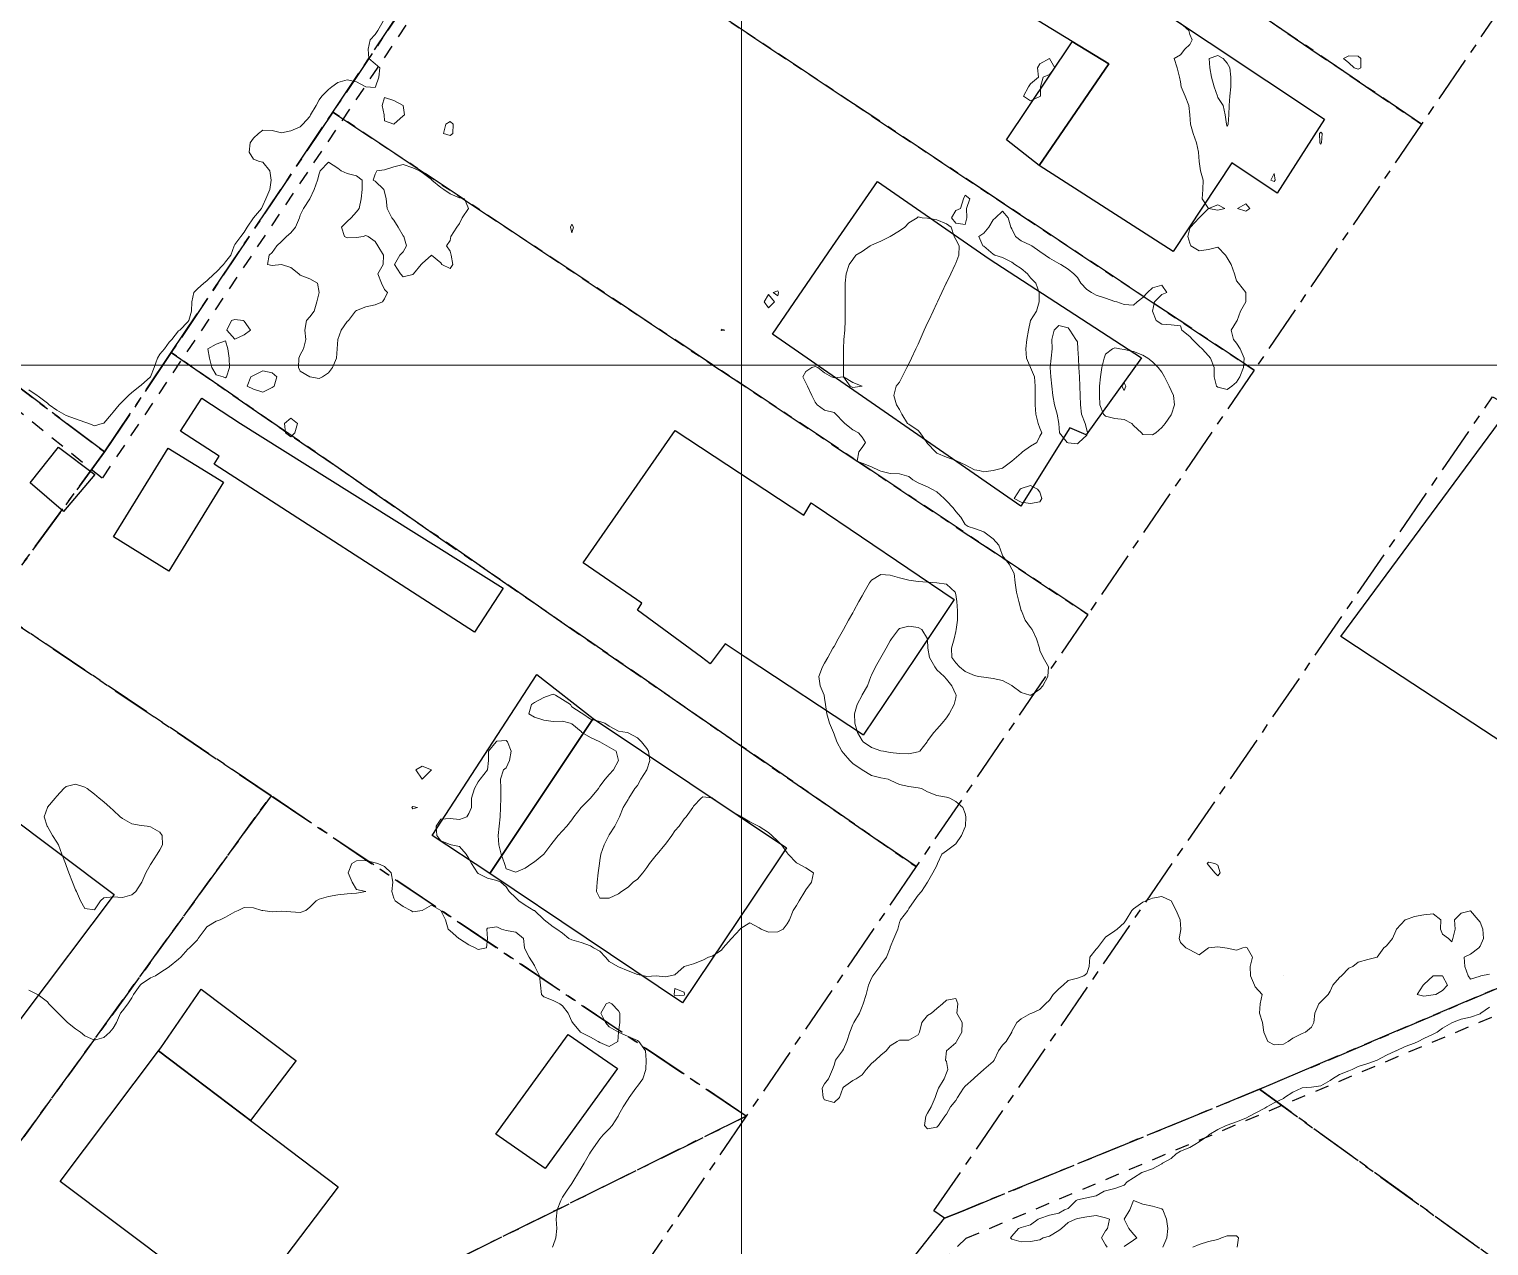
# Model space of a CAD drawing. Header units: centimetres. Extents: x 0 to 642158, y -847 to 649707.
# Drawn here: x 615928.8 to 616006.7, y 621140.3 to 621205.3 of the extents above; entities that cross this region are included whole.
import ezdxf

# ---------------------------------------------------------------- set-up
doc = ezdxf.new("R2010")
doc.units = ezdxf.units.CM
doc.header["$MEASUREMENT"] = 0
doc.linetypes.add('CENTERX2', pattern=[4, 2.5, -0.5, 0.5, -0.5])
doc.linetypes.add('JIS_02_0.7', pattern=[1.35, 0.75, -0.6])
for name, color, linetype, lineweight in [('MEV_grille', 254, 'Continuous', 9), ('WAL_parcellaire agricole', 7, 'JIS_02_0.7', 25), ('WAL_topographie 0.5', 253, 'Continuous', 20)]:
    doc.layers.add(name, color=color, linetype=linetype, lineweight=lineweight)
doc.layers.add('SPW_batiments', color=7, linetype='Continuous')
doc.layers.add('SPW_parcellaire cadastral', color=7, linetype='CENTERX2', lineweight=25, true_color=0xff0542)

# ---------------------------------------------------------------- blocks, each defined once
blk = doc.blocks.new('*U114')
at = {"layer": 'MEV_grille', "transparency": 33554687}
blk.add_lwpolyline([(-1338.461, 0), (1338.461, 0)], dxfattribs=at)
blk = doc.blocks.new('*U115')
at = {"layer": 'MEV_grille', "color": 0, "linetype": 'ByBlock', "lineweight": -2, "transparency": 16777216}
blk.add_blockref('*U114', (0, -1200), dxfattribs=at)
blk = doc.blocks.new('*U112')
at = {"layer": 'MEV_grille', "transparency": 33554687}
blk.add_lwpolyline([(0, 1825.476), (0, -1825.476)], dxfattribs=at)
blk = doc.blocks.new('*U113')
at = {"layer": 'MEV_grille', "color": 0, "linetype": 'ByBlock', "lineweight": -2, "transparency": 16777216}
blk.add_blockref('*U112', (600, 0), dxfattribs=at)

msp = doc.modelspace()

# ---------------------------------------------------------------- linework, layer by layer
at = {"layer": 'SPW_batiments'}
for points in [[(615997.939, 621200.515), (615995.419, 621196.558), (615992.99, 621198.182), (615989.87, 621193.453), (615982.703, 621198.042), (615986.426, 621203.463), (615984.469, 621204.664), (615980.093, 621207.348), (615982.594, 621210.731), (615997.939, 621200.515)], [(615986.426, 621203.463), (615982.703, 621198.042), (615980.954, 621199.405), (615984.426, 621204.599), (615984.469, 621204.664), (615986.426, 621203.463)], [(615980.044, 621193.056), (615988.168, 621187.768), (615985.217, 621183.645), (615984.34, 621184.034), (615981.72, 621179.842), (615968.466, 621189.034), (615971.671, 621193.712), (615974.071, 621197.188), (615980.044, 621193.056)], [(615938.924, 621182.512), (615936.851, 621183.853), (615937.985, 621185.604), (615940.058, 621184.263), (615954.078, 621175.464), (615952.819, 621173.518), (615952.547, 621173.101), (615938.652, 621182.091), (615938.924, 621182.512)], [(616015.952, 621179.953), (616020.38, 621176.839), (616016.853, 621171.775), (616014.317, 621168.136), (616010.911, 621170.635), (616008.03, 621166.828), (616000.493, 621171.773), (615998.809, 621172.878), (616007.899, 621185.162), (616015.952, 621179.953)], [(615970.146, 621179.364), (615970.535, 621180.015), (615970.741, 621179.875), (615978.172, 621174.847), (615976.102, 621171.76), (615973.351, 621167.655), (615973.321, 621167.609), (615966.999, 621171.769), (615965.943, 621172.479), (615965.399, 621171.769), (615965.135, 621171.425), (615964.67, 621171.769), (615961.262, 621174.287), (615961.495, 621174.664), (615958.348, 621176.819), (615963.268, 621183.882), (615970.146, 621179.364)], [(615932.275, 621181.533), (615930.611, 621179.559), (615928.829, 621181.085), (615930.344, 621182.999), (615932.275, 621181.533)], [(615936.22, 621176.377), (615933.27, 621178.195), (615936.194, 621182.94), (615939.144, 621181.122), (615936.22, 621176.377)], [(615953.363, 621160.218), (615950.282, 621162.248), (615955.882, 621170.852), (615958.895, 621168.493), (615953.363, 621160.218)], [(615969.22, 621161.59), (615967.377, 621158.849), (615963.651, 621153.304), (615953.363, 621160.218), (615958.895, 621168.493), (615969.22, 621161.59)], [(615933.306, 621159.093), (615928.485, 621152.683), (615924.935, 621147.961), (615918.606, 621152.719), (615916.076, 621154.62), (615924.412, 621165.782), (615933.306, 621159.093)], [(615943.015, 621150.235), (615943.025, 621150.227), (615940.594, 621147.022), (615935.678, 621150.739), (615935.792, 621150.903), (615937.963, 621154.039), (615943.015, 621150.235)], [(615960.188, 621149.798), (615956.325, 621144.453), (615953.683, 621146.301), (615957.56, 621151.619), (615960.188, 621149.798)], [(615945.27, 621143.487), (615940.025, 621136.55), (615930.433, 621143.759), (615935.678, 621150.738), (615945.27, 621143.487)]]:
    msp.add_lwpolyline(points, dxfattribs=at)
at = {"layer": 'SPW_parcellaire cadastral'}
for points in [[(615971.491, 621240.368), (615962.908, 621227.586), (615953.775, 621213.985), (615944.983, 621200.891), (615936.354, 621188.041), (615932.792, 621182.735), (615920.579, 621191.996), (615909.163, 621200.403), (615907.178, 621215.316), (615905.208, 621230.111), (615903.913, 621239.832), (615903.22, 621245.039), (615902.155, 621253.038), (615900.831, 621262.977), (615900.098, 621268.485), (615898.421, 621280.985), (615896.738, 621293.722), (615899.875, 621298.735), (615910.679, 621315.999), (615989.873, 621267.743), (615980.622, 621253.966), (615971.491, 621240.368)], [(616012.207, 621213.585), (616003.125, 621200.243), (615962.908, 621227.586), (615971.491, 621240.368), (616012.207, 621213.585)], [(615994.186, 621187.108), (615953.775, 621213.985), (615962.908, 621227.586), (616003.125, 621200.243), (615994.186, 621187.108)], [(616035.501, 621166.107), (616047.355, 621170.857), (616052.892, 621172.891), (616073.558, 621181.47), (616072.833, 621192.056), (616135.772, 621218.355), (616142.414, 621213.161), (616060.994, 621100.592), (615994.469, 621148.691), (616035.501, 621166.107)], [(615985.302, 621174.054), (615944.983, 621200.891), (615953.775, 621213.985), (615994.186, 621187.108), (615985.302, 621174.054)], [(615985.302, 621174.054), (615976.135, 621160.585), (615936.354, 621188.041), (615944.983, 621200.891), (615985.302, 621174.054)], [(615920.579, 621191.996), (615932.792, 621182.735), (615926.735, 621174.458), (615910.774, 621152.68), (615897.844, 621162.422), (615920.579, 621191.996)], [(615967.066, 621147.259), (615941.685, 621164.375), (615926.735, 621174.458), (615932.792, 621182.735), (615936.354, 621188.041), (615976.135, 621160.585), (615967.066, 621147.259)], [(616035.501, 621166.107), (615994.469, 621148.691), (615978.554, 621142.171), (615977.643, 621141.798), (615977.09, 621142.192), (616006.921, 621185.684), (616007.899, 621185.161), (616015.675, 621179.687), (616020.126, 621176.639), (616035.501, 621166.107)], [(615941.685, 621164.375), (615925.289, 621141.746), (615910.774, 621152.68), (615926.735, 621174.458), (615941.685, 621164.375)], [(615967.066, 621147.259), (615937.435, 621132.596), (615925.289, 621141.746), (615941.685, 621164.375), (615967.066, 621147.259)], [(616031.537, 621061.047), (615997.419, 621085.792), (616000.775, 621090.804), (616010.866, 621105.213), (616000.039, 621113.098), (615996.432, 621115.595), (615971.179, 621133.574), (615977.643, 621141.798), (615978.554, 621142.171), (615994.469, 621148.691), (616060.994, 621100.592), (616031.537, 621061.047)], [(615967.066, 621147.259), (615950.425, 621122.809), (615937.435, 621132.596), (615967.066, 621147.259)]]:
    msp.add_lwpolyline(points, dxfattribs=at)
at = {"layer": 'WAL_parcellaire agricole'}
for points in [[(615932.823, 621382.262), (616024.829, 621318.773), (615932.664, 621181.331), (615908.845, 621200.511), (615897.084, 621294.508), (615929.327, 621350.511), (615927.074, 621372.261), (615932.823, 621382.262)], [(616185.178, 621179.794), (616158.049, 621144.691), (616071.363, 621033.532), (615996.857, 621085.772), (616011.188, 621105.691), (615971.519, 621133.769), (615978.808, 621140.737), (616073.97, 621180.781), (616142.798, 621213.756), (616185.178, 621179.794)]]:
    msp.add_lwpolyline(points, dxfattribs=at)
at = {"layer": 'WAL_topographie 0.5'}
for points in [[(615928.75, 621186.055), (615929.203, 621185.75), (615929.25, 621185.718), (615929.75, 621185.34), (615929.843, 621185.25), (615930.25, 621184.961), (615930.622, 621184.75), (615930.75, 621184.687), (615931.25, 621184.508), (615931.75, 621184.328), (615931.947, 621184.25), (615932.25, 621184.125), (615932.676, 621184.25), (615932.75, 621184.274), (615933.161, 621184.75), (615933.25, 621184.863), (615933.58, 621185.25), (615933.75, 621185.435), (615934.077, 621185.75), (615934.25, 621185.905), (615934.685, 621186.25), (615934.75, 621186.298), (615935.25, 621186.75), (615935.25, 621186.75), (615935.453, 621187.25), (615935.62, 621187.75), (615935.75, 621187.968), (615935.988, 621188.25), (615936.25, 621188.597), (615936.394, 621188.75), (615936.75, 621189.201), (615936.809, 621189.25), (615937.25, 621189.691), (615937.293, 621189.75), (615937.444, 621190.25), (615937.462, 621190.75), (615937.556, 621191.25), (615937.75, 621191.444), (615938.102, 621191.75), (615938.25, 621191.869), (615938.649, 621192.25), (615938.75, 621192.344), (615939.15, 621192.75), (615939.25, 621192.887), (615939.535, 621193.25), (615939.711, 621193.75), (615939.75, 621193.823), (615940.081, 621194.25), (615940.25, 621194.469), (615940.413, 621194.75), (615940.75, 621195.241), (615940.758, 621195.25), (615941.177, 621195.75), (615941.25, 621195.907), (615941.408, 621196.25), (615941.618, 621196.75), (615941.698, 621197.25), (615941.613, 621197.75), (615941.25, 621198.212), (615941.062, 621198.25), (615940.75, 621198.369), (615940.521, 621198.75), (615940.565, 621199.25), (615940.75, 621199.5), (615941.013, 621199.75), (615941.25, 621199.923), (615941.75, 621199.911), (615942.25, 621199.783), (615942.75, 621199.896), (615943.25, 621200.105), (615943.388, 621200.25), (615943.75, 621200.662), (615943.802, 621200.75), (615944.098, 621201.25), (615944.25, 621201.543), (615944.394, 621201.75), (615944.75, 621202.106), (615944.935, 621202.25), (615945.25, 621202.47), (615945.75, 621202.609), (615946.25, 621202.517), (615946.75, 621202.25), (615946.751, 621202.25), (615947.25, 621202.212), (615947.268, 621202.25), (615947.45, 621202.75), (615947.489, 621203.25), (615947.25, 621203.462), (615946.909, 621203.75), (615946.878, 621204.25), (615946.987, 621204.75), (615947.25, 621205.036), (615947.394, 621205.25), (615947.679, 621205.75)], [(615990.25, 621205.64), (615990.692, 621205.25), (615990.75, 621205.044), (615990.885, 621204.75), (615990.75, 621204.5), (615990.487, 621204.25), (615990.25, 621203.95), (615989.917, 621203.75), (615990.083, 621203.25), (615990.208, 621202.75), (615990.25, 621202.5), (615990.295, 621202.25), (615990.5, 621201.75), (615990.705, 621201.25), (615990.75, 621200.751), (615990.75, 621200.75), (615990.781, 621200.25), (615990.929, 621199.75), (615991.107, 621199.25), (615991.214, 621198.75), (615991.25, 621198.251), (615991.25, 621198.25), (615991.325, 621197.75), (615991.456, 621197.25), (615991.45, 621196.75), (615991.404, 621196.25), (615991.75, 621195.75), (615992.25, 621195.938), (615992.625, 621195.75), (615992.25, 621195.656), (615991.75, 621195.749), (615991.251, 621195.25), (615991.25, 621195.25), (615990.786, 621194.75), (615990.75, 621194.666), (615990.641, 621194.25), (615990.75, 621193.893), (615990.803, 621193.75), (615991.25, 621193.484), (615991.75, 621193.556), (615992.25, 621193.683), (615992.656, 621193.25), (615992.75, 621193.114), (615992.961, 621192.75), (615993.13, 621192.25), (615993.25, 621191.875), (615993.35, 621191.75), (615993.75, 621191.25), (615993.75, 621191.25), (615993.75, 621190.75), (615993.75, 621190.75), (615993.45, 621190.25), (615993.276, 621189.75), (615993.25, 621189.714), (615992.968, 621189.25), (615993.079, 621188.75), (615993.25, 621188.55), (615993.441, 621188.25), (615993.659, 621187.75), (615993.62, 621187.25), (615993.43, 621186.75), (615993.25, 621186.46), (615993, 621186.25), (615992.75, 621186.077), (615992.25, 621186.191), (615992.185, 621186.25), (615992.049, 621186.75), (615992.048, 621187.25), (615991.85, 621187.75), (615991.75, 621187.88), (615991.417, 621188.25), (615991.25, 621188.389), (615990.899, 621188.75), (615990.75, 621188.899), (615990.331, 621189.25), (615990.25, 621189.477), (615989.75, 621189.531), (615989.25, 621189.563), (615988.95, 621189.75), (615988.75, 621190.25), (615988.75, 621190.25), (615988.75, 621190.25), (615988.872, 621190.75), (615989.25, 621191.139), (615989.516, 621191.25), (615989.25, 621191.65), (615988.75, 621191.51), (615988.49, 621191.25), (615988.25, 621190.989), (615987.945, 621190.75), (615987.75, 621190.575), (615987.25, 621190.619), (615986.857, 621190.75), (615986.75, 621190.776), (615986.25, 621190.945), (615985.75, 621191.111), (615985.5, 621191.25), (615985.25, 621191.419), (615984.925, 621191.75), (615984.75, 621192.05), (615984.566, 621192.25), (615984.25, 621192.5), (615983.863, 621192.75), (615983.75, 621192.809), (615983.25, 621193.08), (615983.021, 621193.25), (615982.75, 621193.44), (615982.307, 621193.75), (615982.25, 621193.788), (615981.75, 621194.022), (615981.441, 621194.25), (615981.25, 621194.656), (615981.187, 621194.75), (615981.05, 621195.25), (615980.75, 621195.596), (615980.375, 621195.25), (615980.25, 621195.143), (615980.011, 621194.75), (615979.75, 621194.417), (615979.477, 621194.25), (615979.7, 621193.75), (615979.75, 621193.721), (615980.25, 621193.306), (615980.331, 621193.25), (615980.75, 621193.116), (615981.25, 621192.871), (615981.403, 621192.75), (615981.75, 621192.537), (615982.088, 621192.25), (615982.25, 621192.042), (615982.532, 621191.75), (615982.715, 621191.25), (615982.701, 621190.75), (615982.559, 621190.25), (615982.25, 621189.75), (615982.25, 621189.75), (615982.132, 621189.25), (615982.05, 621188.75), (615982, 621188.25), (615982.036, 621187.75), (615982.25, 621187.25), (615982.25, 621187.25), (615982.464, 621186.75), (615982.5, 621186.25), (615982.5, 621185.75), (615982.5, 621185.25), (615982.536, 621184.75), (615982.65, 621184.25), (615982.75, 621184), (615982.85, 621183.75), (615982.75, 621183.583), (615982.583, 621183.25), (615982.25, 621183.05), (615981.821, 621182.75), (615981.75, 621182.679), (615981.25, 621182.25), (615981.25, 621182.25), (615980.75, 621181.875), (615980.251, 621181.75), (615980.25, 621181.75), (615979.75, 621181.678), (615979.5, 621181.75), (615979.25, 621181.783), (615978.75, 621182.043), (615978.321, 621182.25), (615978.25, 621182.275), (615977.75, 621182.456), (615977.25, 621182.679), (615977.164, 621182.75), (615976.75, 621183.189), (615976.709, 621183.25), (615976.355, 621183.75), (615976.25, 621183.888), (615975.75, 621184.219), (615975.673, 621184.25), (615975.375, 621184.75), (615975.25, 621185), (615975.083, 621185.25), (615974.942, 621185.75), (615975.073, 621186.25), (615975.25, 621186.464), (615975.398, 621186.75), (615975.644, 621187.25), (615975.75, 621187.445), (615975.881, 621187.75), (615976.122, 621188.25), (615976.25, 621188.5), (615976.359, 621188.75), (615976.558, 621189.25), (615976.75, 621189.633), (615976.808, 621189.75), (615977.048, 621190.25), (615977.25, 621190.685), (615977.281, 621190.75), (615977.507, 621191.25), (615977.736, 621191.75), (615977.75, 621191.778), (615977.989, 621192.25), (615978.222, 621192.75), (615978.25, 621192.824), (615978.414, 621193.25), (615978.435, 621193.75), (615978.25, 621194.077), (615978.173, 621194.25), (615978, 621194.75), (615977.75, 621194.929), (615977.25, 621195.128), (615976.75, 621195.225), (615976.45, 621195.25), (615976.25, 621195.288), (615976.2, 621195.25), (615975.75, 621194.985), (615975.528, 621194.75), (615975.25, 621194.554), (615974.75, 621194.25), (615974.75, 621194.25), (615974.25, 621193.992), (615973.75, 621193.78), (615973.673, 621193.75), (615973.25, 621193.453), (615972.924, 621193.25), (615972.75, 621193.015), (615972.555, 621192.75), (615972.393, 621192.25), (615972.35, 621191.75), (615972.35, 621191.25), (615972.35, 621190.75), (615972.35, 621190.25), (615972.35, 621189.75), (615972.329, 621189.25), (615972.279, 621188.75), (615972.25, 621188.25), (615972.25, 621187.75), (615972.25, 621187.25), (615972.25, 621186.75), (615972.75, 621186.45), (615973.25, 621186.25), (615973.25, 621186.25), (615973.25, 621186.25), (615972.75, 621186.173), (615972.607, 621186.25), (615972.25, 621186.75), (615971.75, 621186.7), (615971.625, 621186.75), (615971.25, 621186.964), (615970.886, 621187.25), (615970.75, 621187.302), (615970.563, 621187.25), (615970.25, 621187.041), (615970.083, 621186.75), (615970.25, 621186.432), (615970.333, 621186.25), (615970.574, 621185.75), (615970.75, 621185.404), (615970.855, 621185.25), (615971.25, 621184.977), (615971.75, 621184.841), (615971.85, 621184.75), (615972.25, 621184.336), (615972.336, 621184.25), (615972.75, 621183.917), (615973.05, 621183.75), (615973.25, 621183.528), (615973.429, 621183.25), (615973.25, 621182.972), (615973.083, 621182.75), (615972.981, 621182.25), (615973.25, 621182.133), (615973.75, 621181.942), (615974.161, 621181.75), (615974.25, 621181.718), (615974.75, 621181.581), (615975.25, 621181.571), (615975.75, 621181.428), (615975.966, 621181.25), (615976.25, 621181.088), (615976.75, 621180.873), (615976.967, 621180.75), (615977.25, 621180.601), (615977.635, 621180.25), (615977.75, 621180.13), (615978.108, 621179.75), (615978.25, 621179.547), (615978.518, 621179.25), (615978.75, 621178.87), (615978.917, 621178.75), (615979.25, 621178.639), (615979.75, 621178.468), (615980.033, 621178.25), (615980.25, 621178.091), (615980.561, 621177.75), (615980.729, 621177.25), (615980.75, 621177.192), (615981.098, 621176.75), (615981.25, 621176.472), (615981.375, 621176.25), (615981.426, 621175.75), (615981.5, 621175.25), (615981.616, 621174.75), (615981.75, 621174.276), (615981.759, 621174.25), (615981.966, 621173.75), (615982.25, 621173.368), (615982.325, 621173.25), (615982.558, 621172.75), (615982.718, 621172.25), (615982.75, 621172.139), (615982.917, 621171.75), (615983.2, 621171.25), (615983.175, 621170.75), (615982.903, 621170.25), (615982.75, 621170.061), (615982.276, 621169.75), (615982.25, 621169.74), (615982.212, 621169.75), (615981.75, 621169.893), (615981.266, 621170.25), (615981.25, 621170.258), (615980.75, 621170.529), (615980.25, 621170.632), (615979.75, 621170.702), (615979.466, 621170.75), (615979.25, 621170.787), (615978.75, 621171.008), (615978.453, 621171.25), (615978.25, 621171.469), (615978.048, 621171.75), (615978.029, 621172.25), (615978.161, 621172.75), (615978.25, 621173.143), (615978.282, 621173.25), (615978.347, 621173.75), (615978.346, 621174.25), (615978.311, 621174.75), (615978.25, 621175.114), (615978.214, 621175.25), (615977.75, 621175.679), (615977.25, 621175.75), (615977.25, 621175.75), (615976.75, 621175.78), (615976.25, 621175.81), (615975.75, 621175.889), (615975.25, 621176.021), (615974.75, 621176.149), (615974.25, 621176.186), (615973.75, 621175.895), (615973.649, 621175.75), (615973.358, 621175.25), (615973.25, 621175.054), (615973.082, 621174.75), (615972.806, 621174.25), (615972.75, 621174.15), (615972.528, 621173.75), (615972.25, 621173.25), (615972.25, 621173.25), (615971.972, 621172.75), (615971.75, 621172.35), (615971.694, 621172.25), (615971.418, 621171.75), (615971.25, 621171.45), (615971.139, 621171.25), (615970.936, 621170.75), (615971.005, 621170.25), (615971.218, 621169.75), (615971.25, 621169.583), (615971.297, 621169.25), (615971.371, 621168.75), (615971.517, 621168.25), (615971.716, 621167.75), (615971.75, 621167.669), (615971.902, 621167.25), (615972.17, 621166.75), (615972.25, 621166.647), (615972.602, 621166.25), (615972.75, 621166.091), (615973.25, 621165.75), (615973.25, 621165.75), (615973.75, 621165.448), (615974.25, 621165.325), (615974.634, 621165.25), (615974.75, 621165.198), (615975.25, 621164.978), (615975.75, 621164.866), (615976.25, 621164.792), (615976.42, 621164.75), (615976.75, 621164.581), (615977.25, 621164.391), (615977.75, 621164.303), (615977.939, 621164.25), (615978.25, 621164.066), (615978.637, 621163.75), (615978.75, 621163.416), (615978.794, 621163.25), (615978.766, 621162.75), (615978.75, 621162.706), (615978.559, 621162.25), (615978.25, 621161.795), (615978.189, 621161.75), (615977.75, 621161.429), (615977.5, 621161.25), (615977.283, 621160.75), (615977.25, 621160.645), (615977.023, 621160.25), (615976.75, 621159.75), (615976.75, 621159.75), (615976.417, 621159.25), (615976.25, 621159.068), (615976.031, 621158.75), (615975.75, 621158.341), (615975.689, 621158.25), (615975.3, 621157.75), (615975.25, 621157.596), (615975.158, 621157.25), (615974.95, 621156.75), (615974.75, 621156.276), (615974.742, 621156.25), (615974.561, 621155.75), (615974.25, 621155.338), (615974.192, 621155.25), (615973.818, 621154.75), (615973.75, 621154.63), (615973.594, 621154.25), (615973.473, 621153.75), (615973.304, 621153.25), (615973.25, 621153.118), (615973.107, 621152.75), (615972.803, 621152.25), (615972.75, 621152.145), (615972.603, 621151.75), (615972.43, 621151.25), (615972.25, 621150.841), (615972.2, 621150.75), (615971.833, 621150.25), (615971.75, 621149.981), (615971.671, 621149.75), (615971.46, 621149.25), (615971.25, 621148.99), (615971.125, 621148.75), (615971.177, 621148.25), (615971.25, 621148.12), (615971.75, 621147.984), (615972.043, 621148.25), (615972.215, 621148.75), (615972.25, 621148.803), (615972.75, 621149.169), (615972.929, 621149.25), (615973.25, 621149.455), (615973.46, 621149.75), (615973.75, 621150.06), (615973.962, 621150.25), (615974.25, 621150.509), (615974.542, 621150.75), (615974.75, 621151.013), (615975.125, 621151.25), (615975.25, 621151.308), (615975.75, 621151.315), (615976.25, 621151.596), (615976.319, 621151.75), (615976.433, 621152.25), (615976.75, 621152.63), (615976.95, 621152.75), (615977.25, 621153), (615977.55, 621153.25), (615977.75, 621153.45), (615978.25, 621153.536), (615978.361, 621153.25), (615978.306, 621152.75), (615978.592, 621152.25), (615978.583, 621151.75), (615978.296, 621151.25), (615978.25, 621151.173), (615977.75, 621150.75), (615977.75, 621150.749), (615977.712, 621150.25), (615977.75, 621150.167), (615977.833, 621149.75), (615977.75, 621149.571), (615977.625, 621149.25), (615977.337, 621148.75), (615977.25, 621148.517), (615977.147, 621148.25), (615976.941, 621147.75), (615976.75, 621147.408), (615976.662, 621147.25), (615976.583, 621146.75), (615976.75, 621146.577), (615977.25, 621146.668), (615977.335, 621146.75), (615977.662, 621147.25), (615977.75, 621147.365), (615977.972, 621147.75), (615978.25, 621148.097), (615978.345, 621148.25), (615978.67, 621148.75), (615978.75, 621148.85), (615979.202, 621149.25), (615979.25, 621149.297), (615979.75, 621149.75), (615979.75, 621149.75), (615980.25, 621150.179), (615980.31, 621150.25), (615980.53, 621150.75), (615980.75, 621151.056), (615980.95, 621151.25), (615981.24, 621151.75), (615981.25, 621151.774), (615981.506, 621152.25), (615981.75, 621152.448), (615982.25, 621152.736), (615982.306, 621152.75), (615982.75, 621152.95), (615983.05, 621153.25), (615983.25, 621153.45), (615983.45, 621153.75), (615983.75, 621154.06), (615983.989, 621154.25), (615984.25, 621154.511), (615984.75, 621154.632), (615985.096, 621154.75), (615985.25, 621154.875), (615985.381, 621155.25), (615985.411, 621155.75), (615985.75, 621156.182), (615985.815, 621156.25), (615986.192, 621156.75), (615986.25, 621156.813), (615986.75, 621157.157), (615986.864, 621157.25), (615987.25, 621157.59), (615987.345, 621157.75), (615987.661, 621158.25), (615987.75, 621158.331), (615988.25, 621158.68), (615988.408, 621158.75), (615988.75, 621158.908), (615989.25, 621158.985), (615989.75, 621158.75), (615989.75, 621158.75), (615990.019, 621158.25), (615990.228, 621157.75), (615990.25, 621157.5), (615990.278, 621157.25), (615990.25, 621157.125), (615990.175, 621156.75), (615990.25, 621156.536), (615990.536, 621156.25), (615990.75, 621156.143), (615991.25, 621155.875), (615991.75, 621156.25), (615991.75, 621156.25), (615992.25, 621156.297), (615992.625, 621156.25), (615992.75, 621156.221), (615993.25, 621156.125), (615993.583, 621156.25), (615993.75, 621156.286), (615993.821, 621156.25), (615994.1, 621155.75), (615993.969, 621155.25), (615993.987, 621154.75), (615994.208, 621154.25), (615994.25, 621154.167), (615994.607, 621153.75), (615994.5, 621153.25), (615994.472, 621152.75), (615994.625, 621152.25), (615994.705, 621151.75), (615994.75, 621151.625), (615994.917, 621151.25), (615995.25, 621151.073), (615995.75, 621151.107), (615996.011, 621151.25), (615996.25, 621151.422), (615996.75, 621151.675), (615996.933, 621151.75), (615997.25, 621152.014), (615997.373, 621152.25), (615997.433, 621152.75), (615997.639, 621153.25), (615997.75, 621153.364), (615998.136, 621153.75), (615998.25, 621153.924), (615998.386, 621154.25), (615998.75, 621154.658), (615998.846, 621154.75), (615999.25, 621155.163), (615999.461, 621155.25), (615999.75, 621155.479), (616000.25, 621155.625), (616000.75, 621155.75), (616000.75, 621155.75), (616001.107, 621156.25), (616001.25, 621156.35), (616001.583, 621156.75), (616001.75, 621157.15), (616001.781, 621157.25), (616002.25, 621157.739), (616002.276, 621157.75), (616002.75, 621157.92), (616003.25, 621158.016), (616003.75, 621158.058), (616004.164, 621157.75), (616004.135, 621157.25), (616004.25, 621156.982), (616004.575, 621156.75), (616004.75, 621156.566), (616004.806, 621156.75), (616004.917, 621157.25), (616004.889, 621157.75), (616005.25, 621158.092), (616005.75, 621158.218), (616006.158, 621157.75), (616006.25, 621157.611), (616006.393, 621157.25), (616006.434, 621156.75), (616006.25, 621156.329), (616006.187, 621156.25), (616005.75, 621155.917), (616005.411, 621155.75), (616005.446, 621155.25), (616005.625, 621154.75), (616005.75, 621154.572), (616006.25, 621154.729), (616006.3, 621154.75), (616006.75, 621154.842)], [(615982.75, 621201.718), (615982.776, 621201.75), (615982.785, 621202.25), (615982.917, 621202.75), (615983.25, 621202.904), (615983.55, 621203.25), (615983.25, 621203.75), (615982.75, 621203.472), (615982.625, 621203.25), (615982.667, 621202.75), (615982.25, 621202.393), (615982.139, 621202.25), (615981.875, 621201.75), (615982.25, 621201.5), (615982.75, 621201.718)], [(615992.8, 621200.25), (615992.75, 621200.125), (615992.717, 621200.25), (615992.635, 621200.75), (615992.527, 621201.25), (615992.25, 621201.666), (615992.227, 621201.75), (615992.054, 621202.25), (615991.91, 621202.75), (615991.824, 621203.25), (615991.779, 621203.75), (615992.25, 621203.917), (615992.536, 621203.75), (615992.75, 621203.5), (615992.89, 621203.25), (615992.94, 621202.75), (615992.941, 621202.25), (615992.889, 621201.75), (615992.861, 621201.25), (615992.844, 621200.75), (615992.8, 621200.25)], [(615999.884, 621203.25), (615999.75, 621203.183), (615999.521, 621203.25), (615999.25, 621203.521), (615998.961, 621203.75), (615999.25, 621203.899), (615999.75, 621203.875), (615999.886, 621203.75), (615999.884, 621203.25)], [(615948.75, 621200.694), (615948.812, 621200.75), (615948.75, 621201.249), (615948.75, 621201.25), (615948.25, 621201.509), (615947.75, 621201.673), (615947.613, 621201.25), (615947.725, 621200.75), (615947.75, 621200.417), (615948.25, 621200.25), (615948.75, 621200.694)], [(615951.25, 621199.65), (615951.402, 621199.75), (615951.404, 621200.25), (615951.25, 621200.393), (615951.028, 621200.25), (615950.9, 621199.75), (615951.25, 621199.65)], [(615997.783, 621199.25), (615997.75, 621199.187), (615997.7, 621199.25), (615997.669, 621199.75), (615997.75, 621199.819), (615997.821, 621199.75), (615997.783, 621199.25)], [(615944.25, 621186.669), (615944.442, 621186.75), (615944.75, 621186.972), (615944.977, 621187.25), (615945.19, 621187.75), (615945.214, 621188.25), (615945.25, 621188.747), (615945.25, 621188.75), (615945.438, 621189.25), (615945.75, 621189.705), (615945.821, 621189.75), (615946.194, 621190.25), (615946.25, 621190.286), (615946.75, 621190.487), (615947.25, 621190.598), (615947.639, 621190.75), (615947.75, 621190.917), (615947.904, 621191.25), (615947.75, 621191.417), (615947.576, 621191.75), (615947.389, 621192.25), (615947.671, 621192.75), (615947.694, 621193.25), (615947.395, 621193.75), (615947.25, 621193.987), (615946.865, 621194.25), (615946.75, 621194.3), (615946.6, 621194.25), (615946.25, 621194.19), (615945.75, 621194.167), (615945.607, 621194.25), (615945.45, 621194.75), (615945.75, 621195.05), (615945.962, 621195.25), (615946.25, 621195.556), (615946.39, 621195.75), (615946.505, 621196.25), (615946.546, 621196.75), (615946.555, 621197.25), (615946.25, 621197.489), (615945.75, 621197.613), (615945.432, 621197.75), (615945.25, 621197.904), (615944.75, 621198.214), (615944.302, 621197.75), (615944.25, 621197.6), (615944.163, 621197.25), (615943.985, 621196.75), (615943.75, 621196.25), (615943.75, 621196.25), (615943.414, 621195.75), (615943.25, 621195.393), (615943.198, 621195.25), (615942.986, 621194.75), (615942.75, 621194.445), (615942.507, 621194.25), (615942.25, 621193.984), (615942, 621193.75), (615941.75, 621193.393), (615941.592, 621193.25), (615941.5, 621192.75), (615941.75, 621192.696), (615942.25, 621192.75), (615942.25, 621192.75), (615942.25, 621192.75), (615942.75, 621192.583), (615943.171, 621192.25), (615943.25, 621192.175), (615943.75, 621191.977), (615944.167, 621191.75), (615944.25, 621191.25), (615944.25, 621191.25), (615944.25, 621191.25), (615944.125, 621190.75), (615943.989, 621190.25), (615943.75, 621189.96), (615943.583, 621189.75), (615943.487, 621189.25), (615943.55, 621188.75), (615943.421, 621188.25), (615943.25, 621187.932), (615943.167, 621187.75), (615943.145, 621187.25), (615943.25, 621187.05), (615943.75, 621186.75), (615943.75, 621186.75), (615944.25, 621186.669)], [(615949.25, 621192.211), (615949.292, 621192.25), (615949.712, 621192.75), (615949.75, 621192.806), (615950.25, 621193.25), (615950.25, 621193.25), (615950.25, 621193.25), (615950.75, 621192.833), (615950.812, 621192.75), (615951.25, 621192.544), (615951.396, 621192.75), (615951.308, 621193.25), (615951.25, 621193.464), (615951.05, 621193.75), (615951.25, 621194.036), (615951.295, 621194.25), (615951.614, 621194.75), (615951.75, 621194.943), (615951.884, 621195.25), (615952.236, 621195.75), (615952.019, 621196.25), (615951.75, 621196.311), (615951.25, 621196.526), (615950.917, 621196.75), (615950.75, 621196.865), (615950.278, 621197.25), (615950.25, 621197.283), (615949.75, 621197.667), (615949.612, 621197.75), (615949.25, 621197.914), (615948.75, 621198.087), (615948.25, 621197.976), (615947.75, 621197.808), (615947.333, 621197.75), (615947.25, 621197.583), (615947.139, 621197.25), (615947.25, 621197.206), (615947.706, 621196.75), (615947.75, 621196.639), (615947.83, 621196.25), (615947.896, 621195.75), (615948.133, 621195.25), (615948.25, 621195.11), (615948.469, 621194.75), (615948.75, 621194.29), (615948.779, 621194.25), (615948.923, 621193.75), (615948.75, 621193.429), (615948.558, 621193.25), (615948.286, 621192.75), (615948.607, 621192.25), (615948.75, 621192.083), (615949.25, 621192.211)], [(615995.313, 621197.25), (615995.25, 621197.178), (615995.083, 621197.25), (615995.25, 621197.607), (615995.313, 621197.25)], [(615978.75, 621194.893), (615978.846, 621195.25), (615978.817, 621195.75), (615979, 621196.25), (615978.75, 621196.45), (615978.673, 621196.25), (615978.5, 621195.75), (615978.25, 621195.639), (615978.031, 621195.25), (615978.25, 621194.959), (615978.75, 621194.893)], [(615993.958, 621195.75), (615993.75, 621195.594), (615993.295, 621195.75), (615993.75, 621195.988), (615993.958, 621195.75)], [(615957.75, 621194.45), (615957.833, 621194.75), (615957.75, 621194.9), (615957.671, 621194.75), (615957.75, 621194.45)], [(615968.25, 621190.432), (615968.568, 621190.75), (615968.25, 621191.139), (615968.017, 621190.75), (615968.25, 621190.432)], [(615968.75, 621191.083), (615968.788, 621191.25), (615968.75, 621191.35), (615968.5, 621191.25), (615968.75, 621191.083)], [(615940.25, 621188.991), (615940.584, 621189.25), (615940.25, 621189.717), (615940.194, 621189.75), (615939.75, 621189.82), (615939.583, 621189.75), (615939.321, 621189.25), (615939.75, 621188.77), (615940.25, 621188.991)], [(615984.83, 621183.25), (615984.75, 621183.179), (615984.25, 621183.224), (615984.208, 621183.25), (615983.794, 621183.75), (615983.75, 621184.25), (615983.75, 621184.25), (615983.659, 621184.75), (615983.531, 621185.25), (615983.434, 621185.75), (615983.375, 621186.25), (615983.325, 621186.75), (615983.298, 621187.25), (615983.345, 621187.75), (615983.397, 621188.25), (615983.386, 621188.75), (615983.5, 621189.25), (615983.75, 621189.5), (615984.25, 621189.375), (615984.341, 621189.25), (615984.667, 621188.75), (615984.75, 621188.625), (615984.773, 621188.25), (615984.802, 621187.75), (615984.83, 621187.25), (615984.854, 621186.75), (615984.876, 621186.25), (615984.899, 621185.75), (615984.918, 621185.25), (615984.967, 621184.75), (615985.158, 621184.25), (615985.25, 621183.927), (615985.292, 621183.75), (615985.25, 621183.639), (615984.83, 621183.25)], [(615939.25, 621186.703), (615939.305, 621186.75), (615939.459, 621187.25), (615939.447, 621187.75), (615939.375, 621188.25), (615939.25, 621188.667), (615938.75, 621188.5), (615938.317, 621188.25), (615938.408, 621187.75), (615938.521, 621187.25), (615938.75, 621186.857), (615939.126, 621186.75), (615939.25, 621186.703)], [(615965.75, 621189.226), (615965.917, 621189.25), (615965.75, 621189.3), (615965.719, 621189.25), (615965.75, 621189.226)], [(615988.75, 621183.645), (615988.943, 621183.75), (615989.25, 621184.042), (615989.437, 621184.25), (615989.75, 621184.717), (615989.769, 621184.75), (615989.935, 621185.25), (615989.877, 621185.75), (615989.75, 621186.017), (615989.654, 621186.25), (615989.397, 621186.75), (615989.25, 621186.992), (615989.068, 621187.25), (615988.75, 621187.551), (615988.501, 621187.75), (615988.25, 621187.913), (615987.75, 621188.108), (615987.25, 621188.218), (615987.02, 621188.25), (615986.75, 621188.296), (615986.621, 621188.25), (615986.25, 621187.967), (615986.173, 621187.75), (615986.056, 621187.25), (615985.977, 621186.75), (615985.937, 621186.25), (615985.928, 621185.75), (615985.945, 621185.25), (615986.145, 621184.75), (615986.25, 621184.652), (615986.75, 621184.519), (615987.25, 621184.462), (615987.659, 621184.25), (615987.75, 621184.148), (615988.166, 621183.75), (615988.25, 621183.673), (615988.75, 621183.645)], [(615941.75, 621186.179), (615941.855, 621186.25), (615942, 621186.75), (615941.75, 621186.955), (615941.25, 621187.068), (615940.75, 621186.819), (615940.611, 621186.75), (615940.404, 621186.25), (615940.75, 621186.089), (615941.25, 621185.924), (615941.75, 621186.179)], [(615987.25, 621186.017), (615987.331, 621186.25), (615987.25, 621186.434), (615987.125, 621186.25), (615987.25, 621186.017)], [(615942.75, 621183.542), (615942.954, 621183.75), (615943.101, 621184.25), (615942.75, 621184.533), (615942.399, 621184.25), (615942.453, 621183.75), (615942.75, 621183.542)], [(615982.857, 621180.25), (615982.75, 621180.073), (615982.25, 621179.992), (615981.75, 621180.062), (615981.375, 621180.25), (615981.694, 621180.75), (615981.75, 621180.783), (615982.25, 621180.938), (615982.625, 621180.75), (615982.75, 621180.583), (615982.857, 621180.25)], [(615976.25, 621166.71), (615976.329, 621166.75), (615976.72, 621167.25), (615976.75, 621167.302), (615977.083, 621167.75), (615977.25, 621167.928), (615977.533, 621168.25), (615977.75, 621168.54), (615977.896, 621168.75), (615978.162, 621169.25), (615978.25, 621169.604), (615978.271, 621169.75), (615978.25, 621169.785), (615978.043, 621170.25), (615977.75, 621170.598), (615977.629, 621170.75), (615977.25, 621171.105), (615977.127, 621171.25), (615976.847, 621171.75), (615976.766, 621172.25), (615976.75, 621172.704), (615976.747, 621172.75), (615976.437, 621173.25), (615976.25, 621173.36), (615975.75, 621173.423), (615975.25, 621173.301), (615975.195, 621173.25), (615974.812, 621172.75), (615974.75, 621172.65), (615974.528, 621172.25), (615974.25, 621171.75), (615974.25, 621171.75), (615973.958, 621171.25), (615973.75, 621170.809), (615973.724, 621170.75), (615973.531, 621170.25), (615973.25, 621169.755), (615973.248, 621169.75), (615972.988, 621169.25), (615972.853, 621168.75), (615972.857, 621168.25), (615973.004, 621167.75), (615973.25, 621167.315), (615973.307, 621167.25), (615973.75, 621166.947), (615974.25, 621166.779), (615974.387, 621166.75), (615974.75, 621166.675), (615975.25, 621166.628), (615975.75, 621166.615), (615976.25, 621166.71)], [(615963, 621154.75), (615962.75, 621154.705), (615962.25, 621154.75), (615961.75, 621154.718), (615961.607, 621154.75), (615961.25, 621154.816), (615960.75, 621155.022), (615960.25, 621155.231), (615960.21, 621155.25), (615959.75, 621155.511), (615959.556, 621155.75), (615959.25, 621156.067), (615958.911, 621156.25), (615958.75, 621156.348), (615958.25, 621156.529), (615957.75, 621156.678), (615957.583, 621156.75), (615957.25, 621157.023), (615956.956, 621157.25), (615956.75, 621157.375), (615956.273, 621157.75), (615956.25, 621157.767), (615955.75, 621158.233), (615955.725, 621158.25), (615955.25, 621158.521), (615954.917, 621158.75), (615954.75, 621158.917), (615954.402, 621159.25), (615954.25, 621159.5), (615953.958, 621159.75), (615953.75, 621159.85), (615953.25, 621159.971), (615952.75, 621160.214), (615952.714, 621160.25), (615952.399, 621160.75), (615952.25, 621161.016), (615952.109, 621161.25), (615951.75, 621161.663), (615951.306, 621161.75), (615951.25, 621161.763), (615950.75, 621161.97), (615950.531, 621162.25), (615950.51, 621162.75), (615950.75, 621163.125), (615951.25, 621163.156), (615951.75, 621163.098), (615952.135, 621163.25), (615952.25, 621163.417), (615952.387, 621163.75), (615952.389, 621164.25), (615952.55, 621164.75), (615952.75, 621165.114), (615952.85, 621165.25), (615953.25, 621165.75), (615953.25, 621165.75), (615953.297, 621166.25), (615953.307, 621166.75), (615953.7, 621167.25), (615953.75, 621167.282), (615954.25, 621167.321), (615954.307, 621167.25), (615954.51, 621166.75), (615954.414, 621166.25), (615954.25, 621165.871), (615954.096, 621165.75), (615953.935, 621165.25), (615953.964, 621164.75), (615953.964, 621164.25), (615953.946, 621163.75), (615953.917, 621163.25), (615953.875, 621162.75), (615953.822, 621162.25), (615953.85, 621161.75), (615953.977, 621161.25), (615954.15, 621160.75), (615954.25, 621160.472), (615954.75, 621160.295), (615955.25, 621160.5), (615955.607, 621160.75), (615955.75, 621160.833), (615956.25, 621161.25), (615956.25, 621161.25), (615956.635, 621161.75), (615956.75, 621161.917), (615957.023, 621162.25), (615957.25, 621162.5), (615957.477, 621162.75), (615957.75, 621163.083), (615957.865, 621163.25), (615958.25, 621163.75), (615958.25, 621163.75), (615958.75, 621164.25), (615958.75, 621164.25), (615959.167, 621164.75), (615959.25, 621164.875), (615959.523, 621165.25), (615959.75, 621165.5), (615959.977, 621165.75), (615960.25, 621166.25), (615960.125, 621166.75), (615959.75, 621166.975), (615959.25, 621167.25), (615959.25, 621167.25), (615958.75, 621167.489), (615958.288, 621167.75), (615958.25, 621167.795), (615957.75, 621168.221), (615957.666, 621168.25), (615957.25, 621168.358), (615956.75, 621168.344), (615956.25, 621168.417), (615955.75, 621168.571), (615955.459, 621168.75), (615955.587, 621169.25), (615955.75, 621169.357), (615956.25, 621169.623), (615956.6, 621169.75), (615956.75, 621169.789), (615956.87, 621169.75), (615957.25, 621169.513), (615957.67, 621169.25), (615957.75, 621169.116), (615958.25, 621168.807), (615958.341, 621168.75), (615958.75, 621168.469), (615959.25, 621168.345), (615959.511, 621168.25), (615959.75, 621168.093), (615960.25, 621167.826), (615960.708, 621167.75), (615960.75, 621167.733), (615961.25, 621167.458), (615961.477, 621167.25), (615961.75, 621166.897), (615961.839, 621166.75), (615961.912, 621166.25), (615961.75, 621165.75), (615961.75, 621165.75), (615961.436, 621165.25), (615961.25, 621164.925), (615961.12, 621164.75), (615960.794, 621164.25), (615960.75, 621164.171), (615960.492, 621163.75), (615960.298, 621163.25), (615960.25, 621163.143), (615960.039, 621162.75), (615959.75, 621162.281), (615959.727, 621162.25), (615959.475, 621161.75), (615959.306, 621161.25), (615959.25, 621160.917), (615959.221, 621160.75), (615959.156, 621160.25), (615959.094, 621159.75), (615959.058, 621159.25), (615959.25, 621158.893), (615959.75, 621158.893), (615960.25, 621159.139), (615960.393, 621159.25), (615960.75, 621159.488), (615961.025, 621159.75), (615961.25, 621159.917), (615961.54, 621160.25), (615961.75, 621160.532), (615961.893, 621160.75), (615962.25, 621161.196), (615962.3, 621161.25), (615962.724, 621161.75), (615962.75, 621161.785), (615963.096, 621162.25), (615963.25, 621162.49), (615963.474, 621162.75), (615963.75, 621163.131), (615963.859, 621163.25), (615964.209, 621163.75), (615964.25, 621163.818), (615964.663, 621164.25), (615964.75, 621164.311), (615965.25, 621164.258), (615965.264, 621164.25), (615965.75, 621163.904), (615965.966, 621163.75), (615966.25, 621163.544), (615966.75, 621163.287), (615966.812, 621163.25), (615967.25, 621162.975), (615967.715, 621162.75), (615967.75, 621162.73), (615968.25, 621162.4), (615968.428, 621162.25), (615968.75, 621161.944), (615968.946, 621161.75), (615969.25, 621161.321), (615969.302, 621161.25), (615969.75, 621160.784), (615969.819, 621160.75), (615970.25, 621160.519), (615970.65, 621160.25), (615970.545, 621159.75), (615970.25, 621159.348), (615970.192, 621159.25), (615969.893, 621158.75), (615969.75, 621158.517), (615969.567, 621158.25), (615969.365, 621157.75), (615969.25, 621157.536), (615969.042, 621157.25), (615968.75, 621157.104), (615968.25, 621157.083), (615967.86, 621157.25), (615967.75, 621157.314), (615967.25, 621157.574), (615966.75, 621157.28), (615966.735, 621157.25), (615966.269, 621156.75), (615966.25, 621156.726), (615965.833, 621156.25), (615965.75, 621156.125), (615965.25, 621155.809), (615965.042, 621155.75), (615964.75, 621155.591), (615964.25, 621155.384), (615963.75, 621155.25), (615963.75, 621155.25), (615963.25, 621154.8), (615963, 621154.75)], [(615949.75, 621165.25), (615949.75, 621165.25), (615949.75, 621165.25), (615949.417, 621165.75), (615949.75, 621165.95), (615950.25, 621165.75), (615950.25, 621165.75), (615950.25, 621165.75), (615949.75, 621165.25)], [(615932.583, 621158.75), (615932.25, 621158.274), (615931.75, 621158.341), (615931.513, 621158.75), (615931.298, 621159.25), (615931.25, 621159.35), (615931.076, 621159.75), (615930.88, 621160.25), (615930.75, 621160.639), (615930.706, 621160.75), (615930.518, 621161.25), (615930.339, 621161.75), (615930.25, 621161.895), (615930.017, 621162.25), (615929.75, 621162.72), (615929.729, 621162.75), (615929.567, 621163.25), (615929.743, 621163.75), (615929.75, 621163.758), (615930.158, 621164.25), (615930.25, 621164.346), (615930.617, 621164.75), (615930.75, 621164.865), (615931.25, 621164.99), (615931.75, 621164.823), (615931.868, 621164.75), (615932.25, 621164.451), (615932.515, 621164.25), (615932.75, 621164.04), (615933.097, 621163.75), (615933.25, 621163.599), (615933.636, 621163.25), (615933.75, 621163.154), (615934.25, 621162.876), (615934.75, 621162.785), (615935.062, 621162.75), (615935.25, 621162.709), (615935.75, 621162.427), (615935.877, 621162.25), (615935.883, 621161.75), (615935.75, 621161.484), (615935.606, 621161.25), (615935.285, 621160.75), (615935.25, 621160.691), (615935.008, 621160.25), (615934.777, 621159.75), (615934.75, 621159.7), (615934.46, 621159.25), (615934.25, 621159.085), (615933.75, 621158.934), (615933.25, 621158.969), (615932.75, 621158.911), (615932.583, 621158.75)], [(615949.5, 621163.75), (615949.25, 621163.667), (615949.205, 621163.75), (615949.25, 621163.792), (615949.5, 621163.75)], [(615928.75, 621153.982), (615929.214, 621153.75), (615929.25, 621153.738), (615929.75, 621153.355), (615929.827, 621153.25), (615930.25, 621152.835), (615930.31, 621152.75), (615930.75, 621152.327), (615930.824, 621152.25), (615931.25, 621151.928), (615931.503, 621151.75), (615931.75, 621151.542), (615932.25, 621151.308), (615932.75, 621151.463), (615933.081, 621151.75), (615933.25, 621151.954), (615933.436, 621152.25), (615933.653, 621152.75), (615933.75, 621152.879), (615934.033, 621153.25), (615934.25, 621153.574), (615934.343, 621153.75), (615934.693, 621154.25), (615934.75, 621154.309), (615935.25, 621154.636), (615935.508, 621154.75), (615935.75, 621154.917), (615936.25, 621155.237), (615936.266, 621155.25), (615936.75, 621155.645), (615936.868, 621155.75), (615937.25, 621156.169), (615937.333, 621156.25), (615937.75, 621156.667), (615937.8, 621156.75), (615938.161, 621157.25), (615938.25, 621157.366), (615938.75, 621157.668), (615938.973, 621157.75), (615939.25, 621157.889), (615939.75, 621158.177), (615939.926, 621158.25), (615940.25, 621158.403), (615940.75, 621158.39), (615941.2, 621158.25), (615941.25, 621158.237), (615941.75, 621158.175), (615942.25, 621158.207), (615942.75, 621158.17), (615943.25, 621158.131), (615943.539, 621158.25), (615943.75, 621158.417), (615944.098, 621158.75), (615944.25, 621158.853), (615944.75, 621158.993), (615945.25, 621159.078), (615945.75, 621159.129), (615946.25, 621159.173), (615946.75, 621159.25), (615946.25, 621159.368), (615946.018, 621159.75), (615945.805, 621160.25), (615946.005, 621160.75), (615946.25, 621160.899), (615946.75, 621160.912), (615947.25, 621160.788), (615947.388, 621160.75), (615947.75, 621160.586), (615948.097, 621160.25), (615948.184, 621159.75), (615948.138, 621159.25), (615948.25, 621158.904), (615948.311, 621158.75), (615948.75, 621158.454), (615949.15, 621158.25), (615949.25, 621158.177), (615949.75, 621158.25), (615949.75, 621158.25), (615950.25, 621158.531), (615950.75, 621158.25), (615950.75, 621158.25), (615951.009, 621157.75), (615951.15, 621157.25), (615951.25, 621157.156), (615951.717, 621156.75), (615951.75, 621156.725), (615952.25, 621156.413), (615952.583, 621156.25), (615952.75, 621156.15), (615953.188, 621156.25), (615953.25, 621156.75), (615953.218, 621157.25), (615953.25, 621157.306), (615953.75, 621157.364), (615954, 621157.25), (615954.25, 621157.17), (615954.75, 621157.08), (615955.169, 621156.75), (615955.222, 621156.25), (615955.25, 621156.167), (615955.464, 621155.75), (615955.75, 621155.296), (615955.782, 621155.25), (615956.028, 621154.75), (615956.071, 621154.25), (615956.125, 621153.75), (615956.25, 621153.625), (615956.75, 621153.436), (615957.105, 621153.25), (615957.25, 621153.15), (615957.56, 621152.75), (615957.75, 621152.31), (615957.778, 621152.25), (615958.214, 621151.75), (615958.25, 621151.722), (615958.75, 621151.483), (615959.162, 621151.25), (615959.25, 621151.198), (615959.75, 621150.977), (615960.2, 621151.25), (615960.25, 621151.75), (615959.75, 621152.019), (615959.543, 621152.25), (615959.3, 621152.75), (615959.576, 621153.25), (615959.75, 621153.326), (615959.879, 621153.25), (615960.25, 621152.879), (615960.31, 621152.75), (615960.31, 621152.25), (615960.25, 621151.75), (615960.75, 621151.508), (615961.25, 621151.299), (615961.333, 621151.25), (615961.683, 621150.75), (615961.718, 621150.25), (615961.693, 621149.75), (615961.536, 621149.25), (615961.25, 621148.85), (615961.169, 621148.75), (615960.806, 621148.25), (615960.75, 621148.159), (615960.493, 621147.75), (615960.25, 621147.303), (615960.22, 621147.25), (615959.901, 621146.75), (615959.75, 621146.577), (615959.419, 621146.25), (615959.25, 621146.052), (615959.039, 621145.75), (615958.75, 621145.331), (615958.696, 621145.25), (615958.411, 621144.75), (615958.25, 621144.473), (615958.099, 621144.25), (615957.795, 621143.75), (615957.75, 621143.66), (615957.464, 621143.25), (615957.25, 621142.926), (615957.154, 621142.75), (615956.971, 621142.25), (615956.917, 621141.75), (615956.955, 621141.25), (615956.887, 621140.75), (615956.75, 621140.338), (615956.713, 621140.25)], [(615992.381, 621160.25), (615992.25, 621160.094), (615992.084, 621160.25), (615991.75, 621160.667), (615991.683, 621160.75), (615991.75, 621160.821), (615992.083, 621160.75), (615992.25, 621160.666), (615992.381, 621160.25)], [(615995.75, 621154.75), (615995.75, 621154.75), (615995.75, 621154.75), (615995.75, 621154.751), (615995.75, 621154.75)], [(616003.75, 621153.733), (616003.886, 621153.75), (616004.25, 621153.972), (616004.513, 621154.25), (616004.25, 621154.75), (616003.75, 621154.75), (616003.25, 621154.285), (616003.22, 621154.25), (616002.897, 621153.75), (616003.25, 621153.667), (616003.75, 621153.733)], [(615963.769, 621153.75), (615963.75, 621153.712), (615963.25, 621153.679), (615963.215, 621153.75), (615963.25, 621154.083), (615963.75, 621153.875), (615963.769, 621153.75)], [(616006.75, 621153.085), (616006.294, 621152.75), (616006.25, 621152.727), (616005.75, 621152.543), (616005.25, 621152.428), (616004.779, 621152.25), (616004.75, 621152.239), (616004.25, 621151.959), (616003.953, 621151.75), (616003.75, 621151.637), (616003.25, 621151.395), (616002.95, 621151.25), (616002.75, 621151.157), (616002.25, 621150.974), (616001.78, 621150.75), (616001.75, 621150.737), (616001.25, 621150.515), (616000.761, 621150.25), (616000.75, 621150.244), (616000.25, 621150.069), (615999.75, 621149.903), (615999.417, 621149.75), (615999.25, 621149.676), (615998.75, 621149.477), (615998.375, 621149.25), (615998.25, 621149.164), (615997.75, 621148.882), (615997.25, 621148.798), (615996.75, 621148.765), (615996.716, 621148.75), (615996.25, 621148.539), (615995.811, 621148.25), (615995.75, 621148.204), (615995.25, 621147.959), (615994.871, 621147.75), (615994.75, 621147.679), (615994.25, 621147.414), (615993.938, 621147.25), (615993.75, 621147.149), (615993.25, 621146.947), (615992.75, 621146.776), (615992.692, 621146.75), (615992.25, 621146.547), (615991.774, 621146.25), (615991.75, 621146.228), (615991.25, 621145.876), (615991.012, 621145.75), (615990.75, 621145.576), (615990.25, 621145.377), (615990.029, 621145.25), (615989.75, 621145), (615989.297, 621144.75), (615989.25, 621144.713), (615988.75, 621144.443), (615988.25, 621144.269), (615988.192, 621144.25), (615987.75, 621143.959), (615987.406, 621143.75), (615987.25, 621143.562), (615986.75, 621143.383), (615986.25, 621143.273), (615986.177, 621143.25), (615985.75, 621142.996), (615985.25, 621142.897), (615984.75, 621142.784), (615984.682, 621142.75), (615984.25, 621142.329), (615984.062, 621142.25), (615983.75, 621142.078), (615983.25, 621141.974), (615982.75, 621141.791), (615982.654, 621141.75), (615982.25, 621141.451), (615981.75, 621141.312), (615981.603, 621141.25), (615981.25, 621140.841), (615981.174, 621140.75), (615981.25, 621140.68), (615981.75, 621140.55), (615982.25, 621140.562), (615982.75, 621140.65), (615982.917, 621140.75), (615983.25, 621140.852), (615983.75, 621141.147), (615983.898, 621141.25), (615984.25, 621141.567), (615984.643, 621141.75), (615984.75, 621141.79), (615985.25, 621141.875), (615985.75, 621141.946), (615986.25, 621141.821), (615986.464, 621141.75), (615986.35, 621141.25), (615986.25, 621141.125), (615986.036, 621140.75), (615986.25, 621140.375), (615986.341, 621140.25)], [(615987.25, 621140.292), (615987.75, 621140.631), (615987.929, 621140.75), (615987.75, 621140.943), (615987.5, 621141.25), (615987.25, 621141.75), (615987.25, 621141.75), (615987.25, 621141.75), (615987.55, 621142.25), (615987.75, 621142.75), (615987.75, 621142.75), (615987.75, 621142.75), (615988.25, 621142.55), (615988.75, 621142.442), (615989.25, 621142.312), (615989.312, 621142.25), (615989.5, 621141.75), (615989.583, 621141.25), (615989.525, 621140.75), (615989.312, 621140.25)], [(615990.906, 621140.25), (615991.25, 621140.391), (615991.75, 621140.552), (615992.25, 621140.667), (615992.442, 621140.75), (615992.75, 621140.858), (615993.25, 621140.867), (615993.35, 621140.75), (615993.286, 621140.25)]]:
    msp.add_lwpolyline(points, dxfattribs=at)

# ---------------------------------------------------------------- block references
at = {"layer": 'MEV_grille', "transparency": 33554687}
for name, p in [('*U113', (615366.814, 620593.644)), ('*U115', (616669.481, 622387.381))]:
    msp.add_blockref(name, p, dxfattribs=at)

doc.saveas('drawing.dxf')
